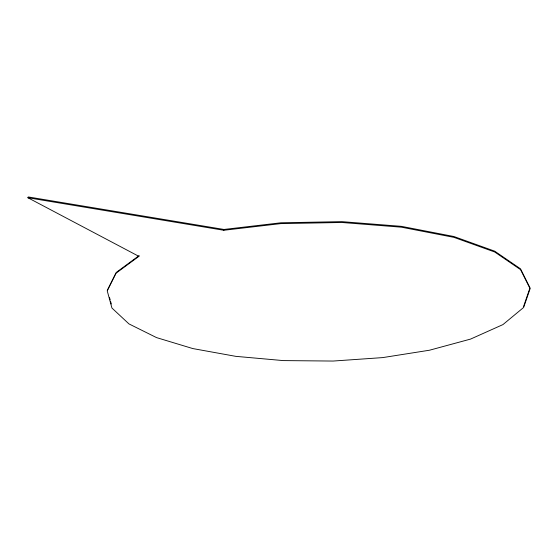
<?xml version="1.0" encoding="UTF-8"?>
<svg xmlns="http://www.w3.org/2000/svg" width="558" height="558" viewBox="0 0 558 558"><rect width="100%" height="100%" fill="white"/><g stroke="black" fill="none" stroke-linecap="round" stroke-linejoin="round"><path stroke-width="0.84" d="M223.981 229.457L28.27 196.946L27.9 197.741L223.807 230.273L223.981 229.457L280.939 222.788L341.901 221.645L401.404 226.346L453.905 236.515L494.674 251.156L520.495 268.823L529.995 287.837L523.543 306.607M223.807 230.273L280.814 223.612L341.831 222.482L401.39 227.183L453.94 237.359L494.751 252.014L520.593 269.674L530.1 288.688L523.641 307.451L502.939 324.596L470.561 339.09L429.479 350.222L382.69 357.601L333.077 361.054L283.297 360.594L235.783 356.346L192.81 348.569L156.519 337.597L128.926 323.884L111.942 308.037L107.22 290.823L116.015 273.211L138.893 256.359L139.144 255.564M107.478 290.041L116.273 272.423L138.454 256.073M27.9 197.741L138.893 256.359M109.501 297.421L110.17 299.883M110.617 301.522L111.293 303.977"/></g></svg>
